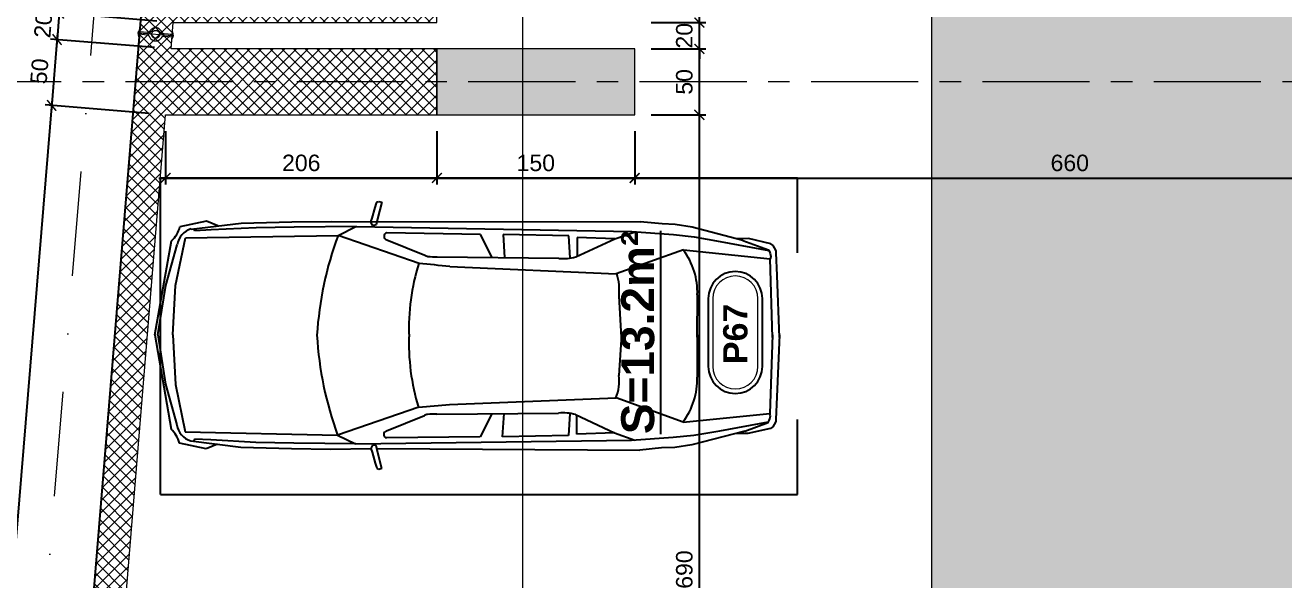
# Model space of a CAD drawing. Header units: centimetres. Extents: x 54080 to 84019, y -57712 to -39496.
# Drawn here: x 54560 to 55515, y -52460 to -52039 of the extents above; entities that cross this region are included whole.
import ezdxf
from ezdxf.enums import TextEntityAlignment as Align

# ---------------------------------------------------------------- set-up
doc = ezdxf.new("R2010")
doc.units = ezdxf.units.CM
doc.header["$LTSCALE"] = 50
doc.header["$MEASUREMENT"] = 0
for name, pattern in [('23486-A01$0${ Chain Double-Dash }', [0]), ('AXES', [2, 1.25, -0.25, 0.25, -0.25]), ('CACHE', [0.375, 0.25, -0.125]), ('CONTINU', [0]), ('Dot & Dashed', [335.138881, 158.75, -88.194444, 0, -88.194437])]:
    doc.linetypes.add(name, pattern=pattern)
doc.layers.get('0').update_dxf_attribs({"color": 8})
for name, color, linetype in [('AXES', 10, 'AXES'), ('BETON COUPE', 3, 'CONTINU'), ('BORD', 5, 'Continuous'), ('COTE 50ème', 1, 'Continuous'), ('FINI', 251, 'Continuous'), ('PILIER', 7, 'Continuous'), ('TEXTE', 7, 'Continuous')]:
    doc.layers.add(name, color=color, linetype=linetype)
for name, color, linetype, lineweight in [('BETON CACHE', 4, 'CACHE', 5), ('BETON HACHURE', 253, 'Continuous', 13), ('EXISTANT COUPE', 251, 'Continuous', 40), ('JOINT JEKTO', 150, 'AXES', 35), ('MACONNERIE COUPE', 7, 'Continuous', 30)]:
    doc.layers.add(name, color=color, linetype=linetype, lineweight=lineweight)
doc.layers.add('HORS GEL', color=7, linetype='CACHE', lineweight=15, true_color=0x00661a)
doc.layers.add('New_2D Drafting - General_Pen_No__4', color=252, linetype='Continuous', lineweight=13, true_color=0x696969)
doc.layers.add('PREFA MUR SUP TRAME', color=7, linetype='Continuous', true_color=0xd7c7ff)
doc.styles.add('BRMNAMES', font='swisseb.ttf', dxfattribs={"height": 20})
doc.styles.add('RS_TEXT_1.50', font='arial.ttf', dxfattribs={"height": 12.5})
doc.styles.add('RS_TXT_50', font='arial.ttf', dxfattribs={"height": 12.5})
doc.dimstyles.new('RS_50CM_LINEAIRE', dxfattribs={"dimscale": 5, "dimtxt": 12.5, "dimasz": 1.5, "dimexe": 1, "dimexo": 2.5, "dimgap": 1, "dimtad": 1, "dimdec": 1, "dimrnd": 0.5, "dimdsep": 46, "dimtxsty": 'RS_TXT_50', "dimblk1": 'ARCHTICK', "dimblk2": 'ARCHTICK', "dimsah": 1, "dimcen": 2.5, "dimdle": 1, "dimclrt": 4, "dimadec": 0, "dimazin": 2, "dimtfac": 1, "dimtdec": 1, "dimtix": 1, "dimtmove": 2, "dimatfit": 3, "dimfxl": 1, "dimtolj": 1, "dimtzin": 0, "dimarcsym": 0})

# ---------------------------------------------------------------- blocks, each defined once
blk = doc.blocks.new('A$C99aa3423')
at = {"layer": 'AXES', "lineweight": 5, "ltscale": 1.3}
for p, q in [((-1265, 1580), (-1265, -1500)), ((3195, -1220), (-1985, -1220))]:
    blk.add_line(p, q, dxfattribs=at)
at = {"layer": 'HORS GEL', "linetype": '23486-A01$0${ Chain Double-Dash }', "ltscale": 1.2}
blk.add_line((-1265, -1195), (-1265, -4150), dxfattribs=at)
blk = doc.blocks.new('_ArchTick')
at = {"color": 0, "linetype": 'ByBlock', "const_width": 0.15}
blk.add_lwpolyline([(-0.5, -0.5), (0.5, 0.5)], dxfattribs=at)
blk = doc.blocks.new('*D1080')
at = {"layer": 'COTE 50ème', "color": 0, "lineweight": -2, "ltscale": 0.5, "transparency": 16777216}
for p, q in [((55071.72, -52802.36), (55071.72, -52102.36)), ((55035.17, -52107.36), (55076.72, -52107.36)), ((55035.17, -52797.36), (55076.72, -52797.36))]:
    blk.add_line(p, q, dxfattribs=at)
at = {"layer": 'Defpoints', "color": 0, "ltscale": 0.5, "transparency": 16777216}
for p in [(55022.67, -52107.36), (55071.72, -52107.36), (55022.67, -52797.36)]:
    blk.add_point(p, dxfattribs=at)
at = {"layer": 'COTE 50ème', "color": 0, "lineweight": -2, "ltscale": 0.5, "transparency": 16777216, "xscale": 7.5, "yscale": 7.5, "zscale": 7.5}
for p, rotation in [((55071.72, -52107.36), 90), ((55071.72, -52797.36), 270)]:
    blk.add_blockref('_ArchTick', p, dxfattribs=dict(at, rotation=rotation))
at = {"layer": 'COTE 50ème', "color": 4, "ltscale": 0.5, "transparency": 16777216, "insert": (55060.34, -52452.36), "char_height": 12.5, "attachment_point": 5, "rotation": 90, "style": 'RS_TXT_50'}
blk.add_mtext('\\A1;690', dxfattribs=at)
blk = doc.blocks.new('*D1081')
at = {"layer": 'COTE 50ème', "color": 0, "lineweight": -2, "ltscale": 0.5, "transparency": 16777216}
for p, q in [((55071.72, -52112.36), (55071.72, -52052.36)), ((55035.17, -52057.36), (55076.72, -52057.36)), ((55035.17, -52107.36), (55076.72, -52107.36))]:
    blk.add_line(p, q, dxfattribs=at)
at = {"layer": 'Defpoints', "color": 0, "ltscale": 0.5, "transparency": 16777216}
for p in [(55022.67, -52057.36), (55071.72, -52057.36), (55022.67, -52107.36)]:
    blk.add_point(p, dxfattribs=at)
at = {"layer": 'COTE 50ème', "color": 0, "lineweight": -2, "ltscale": 0.5, "transparency": 16777216, "xscale": 7.5, "yscale": 7.5, "zscale": 7.5}
for p, rotation in [((55071.72, -52057.36), 90), ((55071.72, -52107.36), 270)]:
    blk.add_blockref('_ArchTick', p, dxfattribs=dict(at, rotation=rotation))
at = {"layer": 'COTE 50ème', "color": 4, "ltscale": 0.5, "transparency": 16777216, "insert": (55060.34, -52082.36), "char_height": 12.5, "attachment_point": 5, "rotation": 90, "style": 'RS_TXT_50'}
blk.add_mtext('\\A1;50', dxfattribs=at)
blk = doc.blocks.new('*D1082')
at = {"layer": 'COTE 50ème', "color": 0, "lineweight": -2, "ltscale": 0.5, "transparency": 16777216}
for p, q in [((55035.17, -52037.36), (55076.72, -52037.36)), ((55071.72, -52037.36), (55071.72, -52029.86)), ((55071.72, -52057.36), (55071.72, -52037.36)), ((55035.17, -52057.36), (55076.72, -52057.36)), ((55071.72, -52057.36), (55071.72, -52064.86))]:
    blk.add_line(p, q, dxfattribs=at)
at = {"layer": 'Defpoints', "color": 0, "ltscale": 0.5, "transparency": 16777216}
for p in [(55022.67, -52037.36), (55071.72, -52037.36), (55022.67, -52057.36)]:
    blk.add_point(p, dxfattribs=at)
at = {"layer": 'COTE 50ème', "color": 0, "lineweight": -2, "ltscale": 0.5, "transparency": 16777216, "xscale": 7.5, "yscale": 7.5, "zscale": 7.5}
for p, rotation in [((55071.72, -52037.36), 270), ((55071.72, -52057.36), 90)]:
    blk.add_blockref('_ArchTick', p, dxfattribs=dict(at, rotation=rotation))
at = {"layer": 'COTE 50ème', "color": 4, "ltscale": 0.5, "transparency": 16777216, "insert": (55060.34, -52047.36), "char_height": 12.5, "attachment_point": 5, "rotation": 90, "style": 'RS_TXT_50'}
blk.add_mtext('\\A1;20', dxfattribs=at)
blk = doc.blocks.new('*D1083')
at = {"layer": 'COTE 50ème', "color": 0, "lineweight": -2, "ltscale": 0.5, "transparency": 16777216}
for p, q in [((55035.17, -51987.36), (55076.72, -51987.36)), ((55071.72, -52042.36), (55071.72, -51982.36)), ((55035.17, -52037.36), (55076.72, -52037.36))]:
    blk.add_line(p, q, dxfattribs=at)
at = {"layer": 'Defpoints', "color": 0, "ltscale": 0.5, "transparency": 16777216}
for p in [(55022.67, -51987.36), (55071.72, -51987.36), (55022.67, -52037.36)]:
    blk.add_point(p, dxfattribs=at)
at = {"layer": 'COTE 50ème', "color": 0, "lineweight": -2, "ltscale": 0.5, "transparency": 16777216, "xscale": 7.5, "yscale": 7.5, "zscale": 7.5}
for p, rotation in [((55071.72, -51987.36), 90), ((55071.72, -52037.36), 270)]:
    blk.add_blockref('_ArchTick', p, dxfattribs=dict(at, rotation=rotation))
at = {"layer": 'COTE 50ème', "color": 4, "ltscale": 0.5, "transparency": 16777216, "insert": (55060.34, -52012.36), "char_height": 12.5, "attachment_point": 5, "rotation": 90, "style": 'RS_TXT_50'}
blk.add_mtext('\\A1;50', dxfattribs=at)
blk = doc.blocks.new('*D1252')
at = {"layer": 'COTE 50ème', "color": 0, "lineweight": -2, "ltscale": 0.5, "transparency": 16777216}
for p, q in [((54666.86, -52119.86), (54666.86, -52160.3)), ((54872.67, -52119.86), (54872.67, -52160.3)), ((54661.86, -52155.3), (54877.67, -52155.3))]:
    blk.add_line(p, q, dxfattribs=at)
at = {"layer": 'Defpoints', "color": 0, "ltscale": 0.5, "transparency": 16777216}
for p in [(54666.86, -52107.36), (54872.67, -52107.36), (54872.67, -52155.3)]:
    blk.add_point(p, dxfattribs=at)
at = {"layer": 'COTE 50ème', "color": 0, "lineweight": -2, "ltscale": 0.5, "transparency": 16777216, "xscale": 7.5, "yscale": 7.5, "zscale": 7.5, "rotation": 180}
blk.add_blockref('_ArchTick', (54666.86, -52155.3), dxfattribs=at)
at = {"layer": 'COTE 50ème', "color": 0, "lineweight": -2, "ltscale": 0.5, "transparency": 16777216, "xscale": 7.5, "yscale": 7.5, "zscale": 7.5}
blk.add_blockref('_ArchTick', (54872.67, -52155.3), dxfattribs=at)
at = {"layer": 'COTE 50ème', "color": 4, "ltscale": 0.5, "transparency": 16777216, "insert": (54769.77, -52143.92), "char_height": 12.5, "attachment_point": 5, "style": 'RS_TXT_50'}
blk.add_mtext('\\A1;206', dxfattribs=at)
blk = doc.blocks.new('*D1253')
at = {"layer": 'COTE 50ème', "color": 0, "lineweight": -2, "ltscale": 0.5, "transparency": 16777216}
for p, q in [((54872.67, -52119.86), (54872.67, -52160.3)), ((55022.67, -52119.86), (55022.67, -52160.3)), ((54867.67, -52155.3), (55027.67, -52155.3))]:
    blk.add_line(p, q, dxfattribs=at)
at = {"layer": 'Defpoints', "color": 0, "ltscale": 0.5, "transparency": 16777216}
for p in [(54872.67, -52107.36), (55022.67, -52107.36), (55022.67, -52155.3)]:
    blk.add_point(p, dxfattribs=at)
at = {"layer": 'COTE 50ème', "color": 0, "lineweight": -2, "ltscale": 0.5, "transparency": 16777216, "xscale": 7.5, "yscale": 7.5, "zscale": 7.5, "rotation": 180}
blk.add_blockref('_ArchTick', (54872.67, -52155.3), dxfattribs=at)
at = {"layer": 'COTE 50ème', "color": 0, "lineweight": -2, "ltscale": 0.5, "transparency": 16777216, "xscale": 7.5, "yscale": 7.5, "zscale": 7.5}
blk.add_blockref('_ArchTick', (55022.67, -52155.3), dxfattribs=at)
at = {"layer": 'COTE 50ème', "color": 4, "ltscale": 0.5, "transparency": 16777216, "insert": (54947.67, -52143.92), "char_height": 12.5, "attachment_point": 5, "style": 'RS_TXT_50'}
blk.add_mtext('\\A1;150', dxfattribs=at)
blk = doc.blocks.new('*D1254')
at = {"layer": 'COTE 50ème', "color": 0, "lineweight": -2, "ltscale": 0.5, "transparency": 16777216}
for p, q in [((55022.67, -52119.86), (55022.67, -52160.3)), ((55682.67, -52119.86), (55682.67, -52160.3)), ((55017.67, -52155.3), (55687.67, -52155.3))]:
    blk.add_line(p, q, dxfattribs=at)
at = {"layer": 'Defpoints', "color": 0, "ltscale": 0.5, "transparency": 16777216}
for p in [(55022.67, -52107.36), (55682.67, -52107.36), (55682.67, -52155.3)]:
    blk.add_point(p, dxfattribs=at)
at = {"layer": 'COTE 50ème', "color": 0, "lineweight": -2, "ltscale": 0.5, "transparency": 16777216, "xscale": 7.5, "yscale": 7.5, "zscale": 7.5, "rotation": 180}
blk.add_blockref('_ArchTick', (55022.67, -52155.3), dxfattribs=at)
at = {"layer": 'COTE 50ème', "color": 0, "lineweight": -2, "ltscale": 0.5, "transparency": 16777216, "xscale": 7.5, "yscale": 7.5, "zscale": 7.5}
blk.add_blockref('_ArchTick', (55682.67, -52155.3), dxfattribs=at)
at = {"layer": 'COTE 50ème', "color": 4, "ltscale": 0.5, "transparency": 16777216, "insert": (55352.67, -52143.92), "char_height": 12.5, "attachment_point": 5, "style": 'RS_TXT_50'}
blk.add_mtext('\\A1;660', dxfattribs=at)
blk = doc.blocks.new('*D1396')
at = {"layer": 'COTE 50ème', "color": 0, "lineweight": -2, "ltscale": 0.5, "transparency": 16777216}
for p, q in [((54586.22, -52030.25), (54586.83, -52022.77)), ((54660.16, -52036.32), (54581.24, -52029.84)), ((54586.22, -52030.25), (54584.58, -52050.26)), ((54658.51, -52056.34), (54579.59, -52049.85)), ((54584.58, -52050.26), (54583.96, -52057.74))]:
    blk.add_line(p, q, dxfattribs=at)
at = {"layer": 'Defpoints', "color": 0, "ltscale": 0.5, "transparency": 16777216}
for p in [(54672.62, -52037.35), (54584.58, -52050.26), (54670.97, -52057.36)]:
    blk.add_point(p, dxfattribs=at)
at = {"layer": 'COTE 50ème', "color": 0, "lineweight": -2, "ltscale": 0.5, "transparency": 16777216, "xscale": 7.5, "yscale": 7.5, "zscale": 7.5}
for p, rotation in [((54586.22, -52030.25), 265.3016788699088), ((54584.58, -52050.26), 85.3016788699088)]:
    blk.add_blockref('_ArchTick', p, dxfattribs=dict(at, rotation=rotation))
at = {"layer": 'COTE 50ème', "color": 4, "ltscale": 0.5, "transparency": 16777216, "insert": (54574.05, -52039.32), "char_height": 12.5, "attachment_point": 5, "rotation": 85.30168, "style": 'RS_TXT_50'}
blk.add_mtext('\\A1;20', dxfattribs=at)
blk = doc.blocks.new('*D1397')
at = {"layer": 'COTE 50ème', "color": 0, "lineweight": -2, "ltscale": 0.5, "transparency": 16777216}
for p, q in [((54584.98, -52045.28), (54580.06, -52105.25)), ((54658.51, -52056.34), (54579.59, -52049.85)), ((54654.4, -52106.34), (54575.48, -52099.85))]:
    blk.add_line(p, q, dxfattribs=at)
at = {"layer": 'Defpoints', "color": 0, "ltscale": 0.5, "transparency": 16777216}
for p in [(54670.97, -52057.36), (54580.47, -52100.26), (54666.86, -52107.36)]:
    blk.add_point(p, dxfattribs=at)
at = {"layer": 'COTE 50ème', "color": 0, "lineweight": -2, "ltscale": 0.5, "transparency": 16777216, "xscale": 7.5, "yscale": 7.5, "zscale": 7.5}
for p, rotation in [((54584.58, -52050.26), 85.30167886990876), ((54580.47, -52100.26), 265.3016788699088)]:
    blk.add_blockref('_ArchTick', p, dxfattribs=dict(at, rotation=rotation))
at = {"layer": 'COTE 50ème', "color": 4, "ltscale": 0.5, "transparency": 16777216, "insert": (54571.18, -52074.33), "char_height": 12.5, "attachment_point": 5, "rotation": 85.30168, "style": 'RS_TXT_50'}
blk.add_mtext('\\A1;50', dxfattribs=at)
blk = doc.blocks.new('*D1398')
at = {"layer": 'COTE 50ème', "color": 0, "lineweight": -2, "ltscale": 0.5, "transparency": 16777216}
for p, q in [((54580.88, -52095.28), (54404.67, -54239.33)), ((54654.4, -52106.34), (54575.48, -52099.85)), ((54479.01, -54240.42), (54400.09, -54233.94))]:
    blk.add_line(p, q, dxfattribs=at)
at = {"layer": 'Defpoints', "color": 0, "ltscale": 0.5, "transparency": 16777216}
for p in [(54666.86, -52107.36), (54405.08, -54234.35), (54491.47, -54241.45)]:
    blk.add_point(p, dxfattribs=at)
at = {"layer": 'COTE 50ème', "color": 0, "lineweight": -2, "ltscale": 0.5, "transparency": 16777216, "xscale": 7.5, "yscale": 7.5, "zscale": 7.5}
for p, rotation in [((54580.47, -52100.26), 85.30167886990876), ((54405.08, -54234.35), 265.3016788699088)]:
    blk.add_blockref('_ArchTick', p, dxfattribs=dict(at, rotation=rotation))
at = {"layer": 'COTE 50ème', "color": 4, "ltscale": 0.5, "transparency": 16777216, "insert": (54481.43, -53166.37), "char_height": 12.5, "attachment_point": 5, "rotation": 85.30168, "style": 'RS_TXT_50'}
blk.add_mtext('\\A1;2141.5', dxfattribs=at)
blk = doc.blocks.new('*D1403')
at = {"layer": 'COTE 50ème', "color": 0, "lineweight": -2, "ltscale": 0.5, "transparency": 16777216}
for p, q in [((54749.74, -49513.65), (54359.63, -54260.32)), ((54841.37, -49526.19), (54744.35, -49518.22)), ((54452.08, -54262.9), (54355.06, -54254.92))]:
    blk.add_line(p, q, dxfattribs=at)
at = {"layer": 'Defpoints', "color": 0, "ltscale": 0.5, "transparency": 16777216}
for p in [(54853.83, -49527.22), (54360.04, -54255.33), (54464.54, -54263.92)]:
    blk.add_point(p, dxfattribs=at)
at = {"layer": 'COTE 50ème', "color": 0, "lineweight": -2, "ltscale": 0.5, "transparency": 16777216, "xscale": 7.5, "yscale": 7.5, "zscale": 7.5}
for p, rotation in [((54749.33, -49518.63), 85.30167751912303), ((54360.04, -54255.33), 265.301677519123)]:
    blk.add_blockref('_ArchTick', p, dxfattribs=dict(at, rotation=rotation))
at = {"layer": 'COTE 50ème', "color": 4, "ltscale": 0.5, "transparency": 16777216, "insert": (54543.34, -51886.05), "char_height": 12.5, "attachment_point": 5, "rotation": 85.30168, "style": 'RS_TXT_50'}
blk.add_mtext('\\A1;4752.5', dxfattribs=at)
blk = doc.blocks.new('PILIER')
at = {"color": 252}
blk.add_lwpolyline([(1.563, 1.2), (-1.437, 1.2, 1), (-1.437, -1.2), (1.563, -1.2, 1), (1.563, 1.2, -1)], format="xyb", dxfattribs=at)
at = {"color": 10, "lineweight": 20}
blk.add_lwpolyline([(1.563, 1), (-1.437, 1, 1), (-1.437, -1), (1.563, -1, 1)], format="xyb", close=True, dxfattribs=at)
at = {"color": 7, "style": 'BRMNAMES'}
blk.add_attdef('PILIER_TEXTE', text='', height=1.076, dxfattribs=at).set_placement((0, 0), align=Align.MIDDLE_CENTER)

msp = doc.modelspace()

# ---------------------------------------------------------------- hatches: boundary and pattern name
at = {"layer": 'BETON HACHURE', "transparency": 33554585}
h = msp.add_hatch(dxfattribs=at)
h.set_pattern_fill('ANSI37', color=256, scale=50, angle=270, style=0)
h.set_pattern_definition([(315, (861.459, 19655.393), (4.4194174, 4.4194174), []), (45, (861.459, 19655.393), (-4.4194174, 4.4194174), [])])
h.paths.add_polyline_path([(56357.67, -51847.22), (56382.67, -51847.22), (56382.67, -52172.22), (56357.67, -52172.22)], flags=0)
h.paths.add_polyline_path([(56357.67, -51847.22), (56382.67, -51847.22), (56382.67, -52172.22), (56357.67, -52172.22)], flags=0)
h.paths.add_polyline_path([(58537.67, -51987.36), (58537.67, -52037.36), (58617.67, -52037.36), (58617.67, -51987.36)], flags=0)
h.paths.add_polyline_path([(58157.67, -51987.36), (58157.67, -52037.36), (58237.67, -52037.36), (58237.67, -51987.36)], flags=0)
edge = h.paths.add_edge_path(flags=0)
edge.add_arc((58197.67, -50672.36), 40, 0, 360)
edge = h.paths.add_edge_path(flags=0)
edge.add_arc((58197.67, -49997.36), 40, 0, 360)
edge = h.paths.add_edge_path(flags=0)
edge.add_arc((58197.67, -51272.36), 40, 0, 360)
h.paths.add_polyline_path([(59277.67, -49527.22), (54853.83, -49527.22), (54464.54, -54263.92), (59277.59, -54736.58), (59277.67, -54713.51)])
edge = h.paths.add_edge_path(flags=0)
edge.add_arc((58197.67, -51272.36), 40, 0, 360)
h.paths.add_polyline_path([(56982.67, -49552.22), (56982.67, -49972.36), (57007.67, -49972.36), (57007.67, -49552.22), (58577.68, -49552.22), (58577.67, -50022.36), (58617.67, -50022.36), (58617.67, -49552.22), (59247.67, -49552.22), (59247.67, -51282.36), (58617.67, -51282.36), (58617.67, -50647.36), (58577.67, -50647.36), (58577.67, -51312.36), (59247.67, -51312.36), (59247.67, -52057.36), (58577.67, -52057.36), (58577.67, -53447.36), (58617.67, -53447.36), (58617.67, -52087.36), (59247.67, -52087.36), (59247.67, -54709.01), (58245.17, -54610.07), (58245.17, -54122.36), (58220.17, -54122.36), (58220.17, -54607.62), (56915.17, -54479.46), (56915.17, -54122.36), (56890.17, -54122.36), (56890.17, -54477.01), (55702.67, -54360.39), (55702.67, -54122.36), (55652.67, -54122.36), (55652.67, -54355.48), (54491.47, -54241.45), (54666.86, -52107.36), (54872.67, -52107.36), (54872.67, -52057.36), (54670.97, -52057.36), (54672.82, -52037.36), (54872.67, -52037.36), (54872.67, -51987.36), (54676.72, -51987.36), (54733.43, -51297.36), (54872.67, -51297.36), (54872.67, -51247.36), (54737.54, -51247.36), (54782.74, -50697.36), (54872.67, -50697.36), (54872.67, -50647.36), (54786.85, -50647.36), (54876.86, -49552.22), (55655.17, -49552.22), (55655.17, -49972.36), (55680.17, -49972.36), (55680.17, -49552.22)], flags=16)
h.paths.add_polyline_path([(58157.67, -51232.36), (58157.67, -51312.36), (58237.67, -51312.36), (58237.67, -51232.36)], flags=0)
at = {"layer": 'New_2D Drafting - General_Pen_No__4', "linetype": 'Continuous', "lineweight": 0, "true_color": 0xc7c8ca, "transparency": 33554546}
h = msp.add_hatch(color=9, dxfattribs=at)
edge = h.paths.add_edge_path()
edge.add_line((59247.67, -53474.77), (59247.67, -52087.36))
edge.add_line((59247.67, -52087.36), (58657.67, -52087.36))
edge.add_line((58657.67, -52087.36), (58657.67, -53253.16))
edge.add_arc((58307.67, -53253.16), 350, -93.08046, 0, ccw=False)
edge.add_line((58288.86, -53602.65), (58283.86, -53602.39))
edge.add_arc((58302.67, -53252.89), 350, 180, 266.91954, ccw=False)
edge.add_line((57952.67, -53252.89), (57952.67, -50634.86))
edge.add_arc((57492.67, -50634.86), 460, 0, 90)
edge.add_line((57492.67, -50174.86), (55707.67, -50174.86))
edge.add_arc((55707.67, -50634.86), 460, 90, 180)
edge.add_line((55247.67, -50634.86), (55247.67, -53323.54))
edge.add_arc((55707.67, -53323.54), 460, 180, 266.91954)
edge.add_line((55682.95, -53782.88), (57784.07, -53895.95))
edge.add_line((57784.07, -53895.95), (58492.95, -53934.1))
edge.add_arc((58611.23, -53278.74), 665.95, 259.76948, 342.88134)
edge = h.paths.add_edge_path(flags=16)
edge.add_line((57263.86, -53547.49), (55898.86, -53474.03))
edge.add_arc((55917.67, -53124.54), 350, 180, 266.91954, ccw=False)
edge.add_line((55567.67, -53124.54), (55567.67, -50844.86))
edge.add_arc((55917.67, -50844.86), 350, 90, 180, ccw=False)
edge.add_line((55917.67, -50494.86), (57282.67, -50494.86))
edge.add_arc((57282.67, -50844.86), 350, 0, 90, ccw=False)
edge.add_line((57632.67, -50844.86), (57632.67, -53198))
edge.add_arc((57282.67, -53198), 350, -93.08046, 0, ccw=False)
at = {"layer": 'PREFA MUR SUP TRAME'}
h = msp.add_hatch(color=256, dxfattribs=at)
h.paths.add_polyline_path([(57412.67, -51987.36), (57412.67, -52037.36), (57492.67, -52037.36), (57492.67, -51987.36)])
h.paths.add_polyline_path([(55702.67, -52412.36), (55682.67, -52412.36), (55682.67, -52087.36), (56127.67, -52087.36), (56127.67, -52412.36), (56107.67, -52412.36), (56107.67, -52107.36), (55917.67, -52107.36), (55917.67, -52412.36), (55892.67, -52412.36), (55892.67, -52107.36), (55702.67, -52107.36)])
h.paths.add_polyline_path([(55702.67, -52797.36), (55652.67, -52797.36), (55652.67, -52927.36), (55702.67, -52927.36)])
h.paths.add_polyline_path([(55022.67, -52847.36), (55022.67, -52797.36), (54872.67, -52797.36), (54872.67, -52847.36)])
h.paths.add_polyline_path([(55022.67, -53373.36), (55022.67, -53323.36), (54872.67, -53323.36), (54872.67, -53373.36)])
h.paths.add_polyline_path([(55702.67, -53222.36), (55652.67, -53222.36), (55652.67, -53372.36), (55702.67, -53372.36)])
h.paths.add_polyline_path([(55702.67, -53972.36), (55652.67, -53972.36), (55652.67, -54122.36), (55702.67, -54122.36)])
h.paths.add_polyline_path([(55022.67, -54067.36), (55022.67, -54017.36), (54872.67, -54017.36), (54872.67, -54067.36)])
h.paths.add_polyline_path([(55022.67, -52107.36), (55022.67, -52057.36), (54872.67, -52057.36), (54872.67, -52107.36)])
edge = h.paths.add_edge_path()
edge.add_arc((57452.67, -51272.36), 40, 0, 360)
edge = h.paths.add_edge_path()
edge.add_arc((57452.67, -50672.36), 40, 0, 360)
edge = h.paths.add_edge_path()
edge.add_arc((57572.67, -49997.36), 40, 0, 360)
h.paths.add_polyline_path([(56107.67, -53323.39), (56157.67, -53323.39), (56157.67, -53397.39), (56107.67, -53397.39)])

# ---------------------------------------------------------------- linework, layer by layer
at = {"layer": 'BETON CACHE', "color": 232, "linetype": 'Dot & Dashed', "ltscale": 0.01}
msp.add_lwpolyline([(59078.3, -54847.46), (57765.06, -54807.71), (54417.81, -54401.92), (54818.91, -49521.26), (58468.18, -49407.74), (59057.59, -49414.31)], close=True, dxfattribs=at)
at = {"layer": 'BETON COUPE', "lineweight": 5}
for points in [[(59277.67, -49527.22), (54853.83, -49527.22), (54464.54, -54263.92), (59277.59, -54736.58), (59277.67, -54713.51)], [(55022.67, -52107.36), (55022.67, -52057.36), (54872.67, -52057.36), (54872.67, -52107.36)]]:
    msp.add_lwpolyline(points, close=True, dxfattribs=at)
msp.add_lwpolyline([(58220.17, -54607.62), (56915.17, -54479.46), (56915.17, -54122.36), (56890.17, -54122.36), (56890.17, -54477.01), (55702.67, -54360.39), (55702.67, -54122.36), (55652.67, -54122.36), (55652.67, -54355.48), (54491.47, -54241.45), (54666.86, -52107.36), (54872.67, -52107.36), (54872.67, -52057.36), (54670.97, -52057.36), (54672.62, -52037.35), (54872.67, -52037.36), (54872.67, -51987.36), (54676.72, -51987.36), (54733.43, -51297.36), (54872.67, -51297.36), (54872.67, -51247.36)], dxfattribs=at)
at = {"layer": 'BORD'}
msp.add_lwpolyline([(59277.67, -54713.51), (59277.67, -49527.22), (54853.83, -49527.22), (54464.54, -54263.92), (59277.59, -54736.58)], close=True, dxfattribs=at)
at = {"layer": 'EXISTANT COUPE', "lineweight": 5}
msp.add_lwpolyline([(59247.67, -53474.77), (59247.67, -52087.36), (58657.67, -52087.36), (58657.67, -53253.16, -0.43005), (58288.86, -53602.65), (58283.86, -53602.39, -0.398553), (57952.67, -53252.89), (57952.67, -50634.86, 0.414214), (57492.67, -50174.86), (55707.67, -50174.86, 0.414214), (55247.67, -50634.86), (55247.67, -53323.54, 0.398553), (55682.95, -53782.88), (57784.07, -53895.95), (58492.95, -53934.1, 0.379424), (59247.67, -53474.77)], format="xyb", close=True, dxfattribs=at)
at = {"layer": 'FINI'}
for p, q in [((54662.92, -52395.3), (54662.92, -52155.3)), ((55146.08, -52155.3), (54662.92, -52155.3)), ((55146.08, -52212.14), (55146.08, -52155.3)), ((54823.53, -52185.77), (54825.9, -52177.57)), ((54825.9, -52177.57), (54826.85, -52174.38)), ((54826.85, -52174.38), (54827.32, -52173.47)), ((54827.32, -52173.47), (54828.69, -52173.02)), ((54830.98, -52173.51), (54827.64, -52186.27)), ((54828.69, -52173.02), (54830.95, -52173.61)), ((54697.94, -52188.11), (54677.78, -52192.31)), ((54686.32, -52193.99), (54724.22, -52189.46)), ((54706.56, -52191.57), (54697.94, -52188.11)), ((54724.22, -52189.46), (54762.62, -52188.59)), ((54762.62, -52188.59), (54792.34, -52188.26)), ((54792.34, -52188.26), (55026.9, -52188.46)), ((54822.58, -52188.5), (54823.53, -52185.77)), ((54823.92, -52191.26), (54822.58, -52188.5)), ((54826.67, -52190.83), (54824.84, -52191.27)), ((54827.64, -52186.27), (54826.67, -52190.83)), ((54827.15, -52188.59), (54827.65, -52188.6)), ((55043.38, -52190.11), (55026.9, -52188.46)), ((55053.45, -52190.46), (55043.38, -52190.11)), ((55066.27, -52192.6), (55053.45, -52190.46)), ((54682, -52200.8), (54797.64, -52198.92)), ((54689.08, -52195.33), (54688.27, -52193.76)), ((54701.41, -52194.74), (54689.08, -52195.33)), ((54735.69, -52192.99), (54701.41, -52194.74)), ((54764.49, -52192.68), (54735.69, -52192.99)), ((54811.58, -52192.17), (54764.49, -52192.68)), ((54797.64, -52198.92), (54811.2, -52192.17)), ((54859.12, -52220.26), (54797.64, -52198.92)), ((54811.58, -52192.17), (55020.58, -52195.84)), ((54824.84, -52191.27), (54823.92, -52191.26)), ((54905.84, -52198.08), (54834.77, -52196.88)), ((54914.53, -52215.55), (54905.84, -52198.08)), ((54972.67, -52199.28), (54922.82, -52198.12)), ((54922.82, -52198.12), (54923.81, -52215.68)), ((54973.84, -52216.06), (54972.67, -52199.28)), ((54979.04, -52200.36), (54979.01, -52214.59)), ((55007.68, -52201.48), (54979.04, -52200.36)), ((55007.68, -52201.48), (55023.09, -52196.03)), ((55020.58, -52195.84), (55052.16, -52198.24)), ((55052.16, -52198.24), (55067.72, -52199.9)), ((55104.79, -52202.7), (55066.27, -52192.6)), ((55067.72, -52199.9), (55087.42, -52203.35)), ((54658.82, -52274.32), (54671.39, -52202.9)), ((54667.08, -52236.84), (54675.63, -52206.09)), ((54674.5, -52236.85), (54682, -52200.8)), ((54834.76, -52202.18), (54863.38, -52213.91)), ((54977.94, -52215.21), (55007.68, -52201.48)), ((55059.76, -52209.87), (55008.68, -52228)), ((55059.62, -52209.86), (55125.4, -52216.57)), ((55087.42, -52203.35), (55124.43, -52210.33)), ((55108.89, -52201.29), (55099.77, -52201.39)), ((55104.79, -52202.7), (55124.07, -52209.81)), ((55125.85, -52205.22), (55108.89, -52201.29)), ((55124.07, -52209.81), (55125, -52211.17)), ((55127.69, -52206.57), (55125.85, -52205.22)), ((55128.63, -52208.39), (55127.69, -52206.57)), ((55130.02, -52210.66), (55128.63, -52208.39)), ((54872.92, -52214.99), (54965.21, -52216.24)), ((55125, -52211.17), (55125.47, -52212.54)), ((55125.95, -52214.82), (55125.4, -52216.57)), ((55127.2, -52276.27), (55125.4, -52216.57)), ((55125.47, -52212.54), (55125.95, -52214.82)), ((55130.04, -52212.03), (55130.02, -52210.66)), ((55130.67, -52229.31), (55130.04, -52212.03)), ((54882.45, -52222.43), (55008.68, -52228)), ((54660.92, -52274.32), (54667.08, -52236.84)), ((54672.4, -52274.35), (54674.5, -52236.85)), ((55132.49, -52276.28), (55130.67, -52229.31)), ((55012.59, -52276.05), (55010.77, -52244.98)), ((55070.11, -52276.15), (55070.18, -52244.04)), ((54658.82, -52274.32), (54671.09, -52345.79)), ((54660.92, -52274.32), (54666.92, -52311.83)), ((54672.4, -52274.35), (54674.35, -52311.85)), ((55012.59, -52274.05), (55010.64, -52305.12)), ((55070.11, -52274.19), (55070.05, -52306.3)), ((55127.2, -52274.31), (55125.15, -52334)), ((55132.5, -52274.32), (55130.48, -52321.28)), ((54666.92, -52311.83), (54675.34, -52342.61)), ((54674.35, -52311.85), (54681.7, -52347.93)), ((54882.24, -52327.13), (55008.49, -52322.09)), ((55059.49, -52340.43), (55008.49, -52322.09)), ((55130.48, -52321.28), (55129.78, -52338.56)), ((54858.9, -52329.2), (54797.32, -52350.29)), ((54872.68, -52334.54), (54964.97, -52333.67)), ((54922.5, -52351.61), (54923.57, -52334.06)), ((54973.59, -52333.88), (54972.36, -52350.65)), ((55059.35, -52340.44), (55125.15, -52334)), ((55125.7, -52335.75), (55125.15, -52334)), ((54834.46, -52347.19), (54863.13, -52335.58)), ((54914.29, -52334.14), (54905.53, -52351.58)), ((54977.7, -52334.75), (55007.37, -52348.6)), ((54978.73, -52349.61), (54978.76, -52335.25)), ((55087.12, -52347.06), (55124.16, -52340.23)), ((55106.33, -52347.35), (55123.8, -52340.75)), ((55123.8, -52340.75), (55124.74, -52339.4)), ((55124.74, -52339.4), (55125.21, -52338.03)), ((55125.21, -52338.03), (55125.7, -52335.75)), ((55128.35, -52342.19), (55127.41, -52344.01)), ((55129.76, -52339.93), (55128.35, -52342.19)), ((55129.78, -52338.56), (55129.76, -52339.93)), ((55146.08, -52395.3), (55146.08, -52338.46)), ((54681.7, -52347.93), (54797.32, -52350.29)), ((54797.32, -52350.29), (54810.86, -52357.09)), ((54905.53, -52351.58), (54834.45, -52352.49)), ((54972.36, -52350.65), (54922.5, -52351.61)), ((55007.37, -52348.6), (54978.73, -52349.61)), ((55007.37, -52348.6), (55022.76, -52354.11)), ((55020.25, -52354.29), (55051.84, -52352.02)), ((55051.84, -52352.02), (55067.41, -52350.42)), ((55106.33, -52347.35), (55065.93, -52357.72)), ((55067.41, -52350.42), (55087.12, -52347.06)), ((55108.58, -52349.21), (55099.59, -52349.08)), ((55125.56, -52345.35), (55108.58, -52349.21)), ((55127.41, -52344.01), (55125.56, -52345.35)), ((54697.58, -52360.69), (54677.44, -52356.41)), ((54685.98, -52354.76), (54723.87, -52359.45)), ((54688.75, -52353.43), (54687.93, -52355)), ((54701.08, -52354.07), (54688.75, -52353.43)), ((54706.21, -52357.26), (54697.58, -52360.69)), ((54735.35, -52355.96), (54701.08, -52354.07)), ((54723.87, -52359.45), (54762.26, -52360.48)), ((54764.15, -52356.39), (54735.35, -52355.96)), ((54762.26, -52360.48), (54791.98, -52360.93)), ((54811.24, -52357.1), (54764.15, -52356.39)), ((54791.98, -52360.93), (54822.58, -52360.6)), ((54811.24, -52357.1), (55020.25, -52354.29)), ((54823.92, -52357.88), (54822.58, -52360.64)), ((54822.58, -52360.64), (54823.53, -52363.37)), ((54824.84, -52357.87), (54823.92, -52357.88)), ((54826.67, -52358.31), (54824.84, -52357.87)), ((54827.64, -52362.87), (54826.67, -52358.31)), ((54827.15, -52360.55), (54827.65, -52360.55)), ((54827.65, -52360.55), (55026.55, -52361.7)), ((55043.03, -52360.12), (55026.55, -52361.7)), ((55053.1, -52359.81), (55043.03, -52360.12)), ((55065.93, -52357.72), (55053.1, -52359.81)), ((54823.53, -52363.37), (54825.9, -52371.58)), ((54825.9, -52371.58), (54826.85, -52374.77)), ((54830.98, -52375.64), (54827.64, -52362.87)), ((54826.85, -52374.77), (54827.32, -52375.68)), ((54827.32, -52375.68), (54828.69, -52376.12)), ((54828.69, -52376.12), (54830.95, -52375.53)), ((54662.92, -52395.3), (55146.08, -52395.3))]:
    msp.add_line(p, q, dxfattribs=at)
for centre, major_axis, ratio, start_param, end_param in [((54655.79, -52186.28), (-22.79, 0.28), 1, 2.33652, 2.886122), ((54690.4, -52208.36), (-14.94, 0.38), 1, -1.269219, -0.12741), ((54984.17, -52282.76), (30.21, 230.33), 0.871542, 1.314587, 1.649297), ((54835.3, -52199.53), (2.56, 0.88), 1, 1.435807, 4.182632), ((55016.85, -52241.96), (53.36, 0.57), 1, -0.04965, 0.632628), ((54869.16, -52203.22), (5.81, 10.66), 1, 3.144817, 3.358791), ((54870.44, -52134.87), (-80.15, 0.77), 0.999999, 1.522288, 1.611465), ((54968.8, -52181.53), (34.89, 0.83), 1, 4.585523, 4.953624), ((55021.19, -52269.82), (-169.78, 1.6), 1, -0.287391, 0.04404), ((54769.49, -53310.64), (232.64, 1069.03), 1, 0.110836, 0.132256), ((54966.84, -52240.63), (-44.14, 0.78), 1, 3.06056, 3.452838), ((54984.2, -52267.23), (-29.26, 230.45), 0.871538, 1.492296, 1.827005), ((55021.17, -52280.31), (-169.79, 0.75), 1, -0.03434, 0.297091), ((54966.7, -52309.28), (-44.24, 1.25), 0.85675, 2.830193, 3.284587), ((55016.71, -52308.16), (53.36, 0.48), 1, -0.656582, 0.025696), ((54773.77, -51238.46), (1092.99, 48.28), 1, -1.537057, -1.515637), ((54968.41, -52368.39), (-34.89, 0.82), 1, 4.466762, 4.834863), ((54690.12, -52340.4), (14.94, 0.38), 1, 3.264527, 4.406336), ((54868.86, -52346.28), (12.07, 1.35), 1, 1.736829, 1.950804), ((54869.86, -52414.64), (-80.13, 2.06), 1, 4.702988, 4.792166), ((54655.43, -52362.35), (22.65, 2.55), 1, 0.151456, 0.701058), ((54834.98, -52349.84), (2.56, 0.88), 1, 1.435807, 4.182632)]:
    msp.add_ellipse(centre, major_axis=major_axis, ratio=ratio, start_param=start_param, end_param=end_param, dxfattribs=at)
at = {"layer": 'JOINT JEKTO', "lineweight": 5, "ltscale": 0.5}
for p, q in [((54646.63, -52048.3), (54646.42, -52046.79)), ((54647.12, -52042.32), (54646.67, -52043.77)), ((54652.95, -52046.81), (54646.79, -52046.3)), ((54671.79, -52047.35), (54646.88, -52045.31)), ((54653.11, -52044.82), (54646.96, -52044.31)), ((54671.87, -52046.36), (54665.72, -52045.85)), ((54672.04, -52044.37), (54672.25, -52045.88)), ((54671.71, -52048.35), (54665.56, -52047.85)), ((54671.55, -52050.34), (54672, -52048.89))]:
    msp.add_line(p, q, dxfattribs=at)
msp.add_circle((54659.33, -52046.33), 3, dxfattribs=at)
for centre, radius, start, end in [((54646.88, -52045.31), 1, 134.86714, 215.73622), ((54644.44, -52047.06), 2, 7.84421, 35.73622), ((54644.76, -52043.18), 2, 314.86714, 342.75915), ((54652.79, -52048.8), 2, 20.67861, 85.30168), ((54653.28, -52042.82), 2, 265.30168, 329.92474), ((54659.33, -52046.33), 5, 20.67861, 149.92474), ((54665.88, -52043.86), 2, 200.67861, 265.30168), ((54674.23, -52045.6), 2, 187.84421, 215.73622), ((54671.79, -52047.35), 1, 314.86714, 35.73622), ((54659.33, -52046.33), 5, 200.67861, 329.92474), ((54665.39, -52049.84), 2, 85.30168, 149.92474), ((54673.91, -52049.48), 2, 134.86714, 162.75915)]:
    msp.add_arc(centre, radius, start, end, dxfattribs=at)

# ---------------------------------------------------------------- block references
at = {"layer": 'MACONNERIE COUPE', "lineweight": 5, "ltscale": 0.5}
msp.add_blockref('A$C99aa3423', (56202.67, -50862.36), dxfattribs=at)
at = {"layer": 'PILIER', "xscale": 17.145, "yscale": 17.145, "zscale": 17.145, "rotation": 89.99999999999999}
msp.add_blockref('PILIER', (55099, -52273.57), dxfattribs=at).add_auto_attribs({'PILIER_TEXTE': 'P67'})

# ---------------------------------------------------------------- texts
at = {"layer": 'TEXTE', "insert": (55025.14, -52272.49), "char_height": 25, "width": 958.4363, "attachment_point": 5, "rotation": 90, "style": 'RS_TEXT_1.50'}
msp.add_mtext('{\\fArial|b1|i0|c0|p34;\\LS=13.2m²}', dxfattribs=at)

# ---------------------------------------------------------------- dimensions: what is measured, and where the dimension line sits
at = {"layer": 'COTE 50ème', "ltscale": 0.5}
dim = msp.add_aligned_dim(p1=(54853.83, -49527.22), p2=(54464.54, -54263.92), distance=-104.85, dimstyle='RS_50CM_LINEAIRE', dxfattribs=at)
dim.commit()
dim.dimension.update_dxf_attribs({"geometry": '*D1403', "text_midpoint": (54543.34, -51886.05)})
for base, p1, p2, angle, picture, middle in [((55071.72, -51987.36), (55022.67, -52037.36), (55022.67, -51987.36), 90, '*D1083', (55060.34, -52012.36)), ((54584.58, -52050.26), (54672.62, -52037.35), (54670.97, -52057.36), 85.30168, '*D1396', (54574.05, -52039.32)), ((55071.72, -52037.36), (55022.67, -52057.36), (55022.67, -52037.36), 90, '*D1082', (55060.34, -52047.36)), ((54580.47, -52100.26), (54670.97, -52057.36), (54666.86, -52107.36), 85.30168, '*D1397', (54571.18, -52074.33)), ((55071.72, -52057.36), (55022.67, -52107.36), (55022.67, -52057.36), 90, '*D1081', (55060.34, -52082.36)), ((54405.08, -54234.35), (54666.86, -52107.36), (54491.47, -54241.45), 85.30168, '*D1398', (54481.43, -53166.37)), ((55071.72, -52107.36), (55022.67, -52797.36), (55022.67, -52107.36), 90, '*D1080', (55060.34, -52452.36))]:
    dim = msp.add_linear_dim(base=base, p1=p1, p2=p2, angle=angle, dimstyle='RS_50CM_LINEAIRE', dxfattribs=at)
    dim.commit()
    dim.dimension.update_dxf_attribs({"geometry": picture, "text_midpoint": middle})
for base, p1, p2, picture, middle in [((54872.67, -52155.3), (54666.86, -52107.36), (54872.67, -52107.36), '*D1252', (54769.77, -52143.92)), ((55022.67, -52155.3), (54872.67, -52107.36), (55022.67, -52107.36), '*D1253', (54947.67, -52143.92)), ((55682.67, -52155.3), (55022.67, -52107.36), (55682.67, -52107.36), '*D1254', (55352.67, -52143.92))]:
    dim = msp.add_linear_dim(base=base, p1=p1, p2=p2, dimstyle='RS_50CM_LINEAIRE', dxfattribs=at)
    dim.commit()
    dim.dimension.update_dxf_attribs({"geometry": picture, "text_midpoint": middle})

doc.saveas('drawing.dxf')
